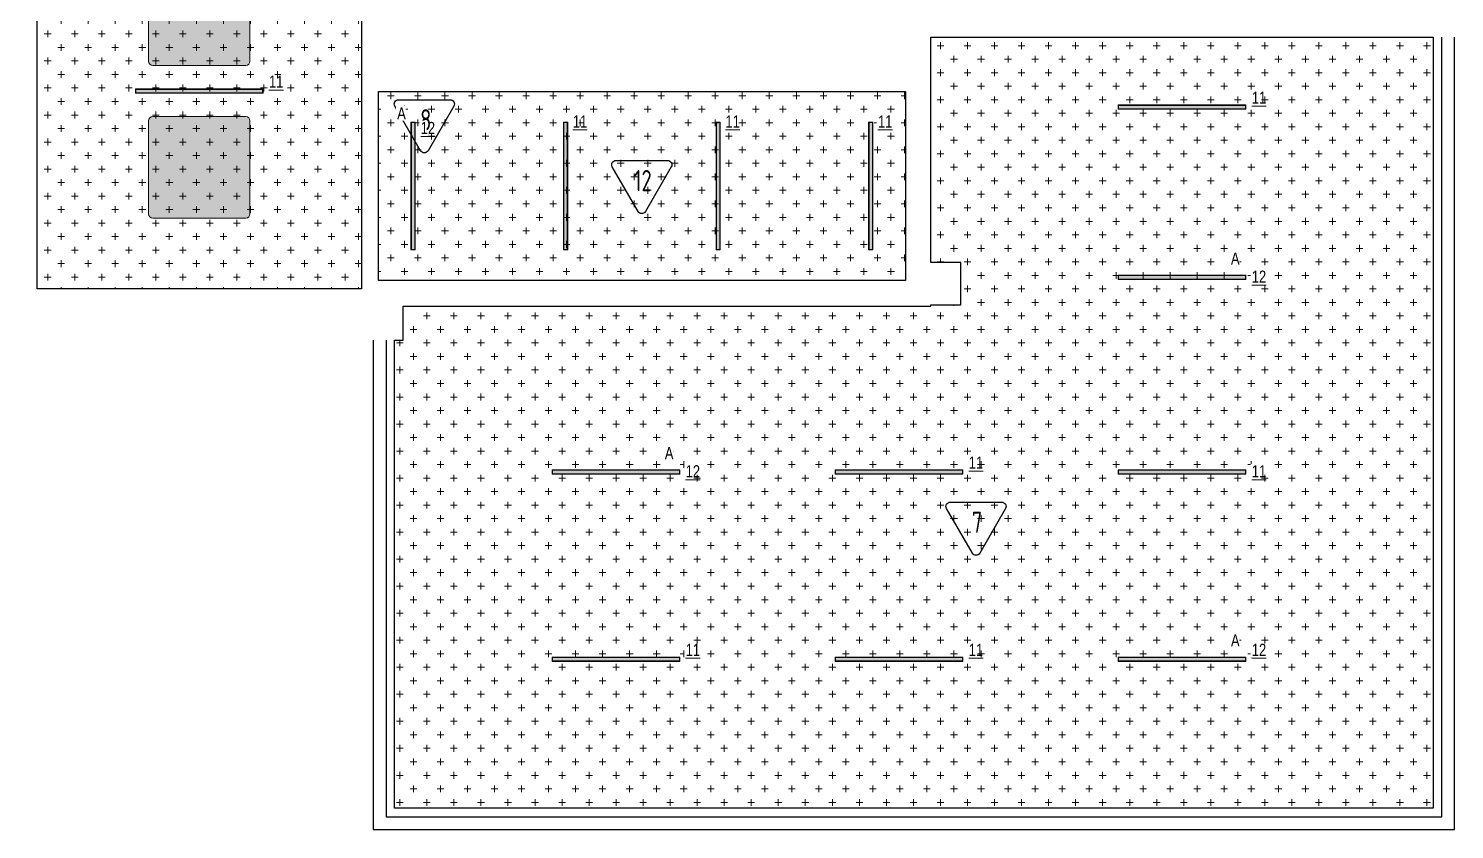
# Model space of a CAD drawing. Header units: millimetres. Extents: x -510890 to 418982, y -118257 to 141350.
# Drawn here: x -160239 to -143489, y 55306 to 64716 of the extents above; entities that cross this region are included whole.
import ezdxf

# ---------------------------------------------------------------- set-up
doc = ezdxf.new("R2010")
doc.units = ezdxf.units.MM
for name, color, linetype, lineweight in [('_ЭОМ_ОБЩ_Освещение_текст тип светильника', 172, 'Continuous', 50), ('_ЭОМ_светильник А', 1, 'Continuous', 35), ('_ЭОМ_светильник Р', 4, 'Continuous', 35), ('АР_Потолки_Штриховка', 252, 'Continuous', 0)]:
    doc.layers.add(name, color=color, linetype=linetype, lineweight=lineweight)
doc.layers.add('X-ref Light', color=250, linetype='Continuous')
for name, color, linetype, lineweight, true_color in [('АР_Потолок_RAL 100 70 20', 7, 'Continuous', 5, 0xb3ac85), ('АР_Потолок_Покраска', 7, 'Continuous', 5, 0x007399), ('АР_Потолок_Текстура дерево', 7, 'Continuous', 5, 0xe7bf8e)]:
    doc.layers.add(name, color=color, linetype=linetype, lineweight=lineweight, true_color=true_color)
doc.layers.get('X-ref Light').off()
doc.styles.add('ISOCPEUR', font='isocpeur.ttf', dxfattribs={"height": 799.9999999999999})
doc.styles.add('ГОСТ', font='cad.shx', dxfattribs={"width": 0.8})

# ---------------------------------------------------------------- blocks, each defined once
blk = doc.blocks.new('RVE-PLS5070-1500-P')
at = {"color": 0, "linetype": 'ByBlock', "lineweight": -2, "ltscale": 40}
for points in [[(750, -25), (-750, -25), (-750, 25), (750, 25)], [(745, -20), (-745, -20), (-745, 20), (745, 20)]]:
    blk.add_lwpolyline(points, close=True, dxfattribs=at)
blk = doc.blocks.new('A$C35e846bc')
at = {"layer": 'АР_Потолки_Штриховка', "color": 18, "lineweight": 18, "ltscale": 100, "true_color": 0x000000}
for points in [[(51019.98085295607, 5749.998611074756), (49519.98085295607, 5749.998611074756), (49519.98085295607, 5699.998611074756), (51019.98085295607, 5699.998611074756)], [(51014.98085295607, 5744.998611074756), (49524.98085295607, 5744.998611074756), (49524.98085295607, 5704.998611074756), (51014.98085295607, 5704.998611074756)], [(62565.06471736066, 5561.48187927244), (61065.06471736066, 5561.48187927244), (61065.06471736066, 5511.48187927244), (62565.06471736066, 5511.48187927244)], [(62560.06471736066, 5556.48187927244), (61070.06471736066, 5556.48187927244), (61070.06471736066, 5516.48187927244), (62560.06471736066, 5516.48187927244)], [(52756.98084079649, 5359.998641760263), (52756.98084079649, 3859.998641760263), (52806.98084079649, 3859.998641760263), (52806.98084079649, 5359.998641760263)], [(52761.98084079649, 5354.998641760263), (52761.98084079649, 3864.998641760263), (52801.98084079649, 3864.998641760263), (52801.98084079649, 5354.998641760263)], [(54548.98084079649, 5359.998641760263), (54548.98084079649, 3859.998641760263), (54598.98084079649, 3859.998641760263), (54598.98084079649, 5359.998641760263)], [(54553.98084079649, 5354.998641760263), (54553.98084079649, 3864.998641760263), (54593.98084079649, 3864.998641760263), (54593.98084079649, 5354.998641760263)], [(56340.98084079649, 5359.998641760263), (56340.98084079649, 3859.998641760263), (56390.98084079649, 3859.998641760263), (56390.98084079649, 5359.998641760263)], [(56345.98084079649, 5354.998641760263), (56345.98084079649, 3864.998641760263), (56385.98084079649, 3864.998641760263), (56385.98084079649, 5354.998641760263)], [(58132.98084079649, 5359.998641760263), (58132.98084079649, 3859.998641760263), (58182.98084079649, 3859.998641760263), (58182.98084079649, 5359.998641760263)], [(58137.98084079649, 5354.998641760263), (58137.98084079649, 3864.998641760263), (58177.98084079649, 3864.998641760263), (58177.98084079649, 5354.998641760263)], [(62565.06471736066, 3561.48187927244), (61065.06471736066, 3561.48187927244), (61065.06471736066, 3511.48187927244), (62565.06471736066, 3511.48187927244)], [(62560.06471736066, 3556.48187927244), (61070.06471736066, 3556.48187927244), (61070.06471736066, 3516.48187927244), (62560.06471736066, 3516.48187927244)], [(55914.98084461119, 1274.998607253365), (54414.98084461119, 1274.998607253365), (54414.98084461119, 1224.998607253365), (55914.98084461119, 1224.998607253365)], [(55909.98084461119, 1269.998607253365), (54419.98084461119, 1269.998607253365), (54419.98084461119, 1229.998607253365), (55909.98084461119, 1229.998607253365)], [(59240.02278098592, 1274.998607253365), (57740.02278098592, 1274.998607253365), (57740.02278098592, 1224.998607253365), (59240.02278098592, 1224.998607253365)], [(59235.02278098592, 1269.998607253365), (57745.02278098592, 1269.998607253365), (57745.02278098592, 1229.998607253365), (59235.02278098592, 1229.998607253365)], [(62565.06471736066, 1274.998607253365), (61065.06471736066, 1274.998607253365), (61065.06471736066, 1224.998607253365), (62565.06471736066, 1224.998607253365)], [(62560.06471736066, 1269.998607253365), (61070.06471736066, 1269.998607253365), (61070.06471736066, 1229.998607253365), (62560.06471736066, 1229.998607253365)], [(55914.98084461119, -925.0013927466352), (54414.98084461119, -925.0013927466352), (54414.98084461119, -975.0013927466352), (55914.98084461119, -975.0013927466352)], [(55909.98084461119, -930.0013927466352), (54419.98084461119, -930.0013927466352), (54419.98084461119, -970.0013927466352), (55909.98084461119, -970.0013927466352)], [(59240.02278098592, -925.0013927466352), (57740.02278098592, -925.0013927466352), (57740.02278098592, -975.0013927466352), (59240.02278098592, -975.0013927466352)], [(59235.02278098592, -930.0013927466352), (57745.02278098592, -930.0013927466352), (57745.02278098592, -970.0013927466352), (59235.02278098592, -970.0013927466352)], [(62565.06471736066, -925.0013927466352), (61065.06471736066, -925.0013927466352), (61065.06471736066, -975.0013927466352), (62565.06471736066, -975.0013927466352)], [(62560.06471736066, -930.0013927466352), (61070.06471736066, -930.0013927466352), (61070.06471736066, -970.0013927466352), (62560.06471736066, -970.0013927466352)]]:
    blk.add_lwpolyline(points, close=True, dxfattribs=at)
at = {"layer": '_ЭОМ_светильник А', "color": 18, "lineweight": 18, "ltscale": 100, "true_color": 0x000000, "rotation": 270}
blk.add_blockref('RVE-PLS5070-1500-P', (52781.98084079655, 4609.998641760263), dxfattribs=at)
at = {"layer": '_ЭОМ_светильник Р', "color": 18, "lineweight": 18, "ltscale": 100, "true_color": 0x000000, "rotation": 89.99999999999997}
for p in [(54573.98084079649, 4609.998641760263), (56365.98084079649, 4609.998641760263), (58157.98084079649, 4609.998641760263)]:
    blk.add_blockref('RVE-PLS5070-1500-P', p, dxfattribs=at)
at = {"layer": '_ЭОМ_светильник А', "color": 18, "lineweight": 18, "ltscale": 100, "true_color": 0x000000, "char_height": 142.1875, "width": 86.04374658316377, "attachment_point": 1, "style": 'ГОСТ', "bg_fill": 3, "box_fill_scale": 1.1, "bg_fill_color": 256, "bg_fill_transparency": 0}
for insert in [(62389.2179256758, 3828.464012469572), (55739.13405292633, 1541.980740450497), (62389.2179256758, -658.0192595495027)]:
    blk.add_mtext('А', dxfattribs=dict(at, insert=insert))
at = {"layer": '_ЭОМ_ОБЩ_Освещение_текст тип светильника', "color": 18, "lineweight": 18, "ltscale": 40, "true_color": 0x000000, "char_height": 142.1875, "width": 55.871829552576, "attachment_point": 1, "style": 'ГОСТ', "bg_fill": 3, "box_fill_scale": 1.1, "bg_fill_color": 256, "bg_fill_transparency": 0}
for s, insert in [('{\\L11}', (51088.98277784331, 5906.651476693456)), ('{\\L11}', (62634.0666422479, 5718.13474489114)), ('{\\L12}', (52871.59054631315, 5362.517536207859, 5.000000000000015e-09)), ('{\\L11}', (54658.81729467062, 5439.001861416909)), ('{\\L11}', (56450.81729467062, 5439.001861416909)), ('{\\L11}', (58242.81729467062, 5439.001861416909)), ('{\\L12}', (62634.0666422479, 3615.971779257583)), ('{\\L12}', (55983.98276949843, 1329.488507238508)), ('{\\L11}', (59309.02470587316, 1431.651472872065)), ('{\\L11}', (62634.0666422479, 1329.488507238508)), ('{\\L11}', (55983.98276949843, -768.3485271279351)), ('{\\L11}', (59309.02470587316, -768.3485271279351)), ('{\\L12}', (62634.0666422479, -768.3485271279351))]:
    blk.add_mtext(s, dxfattribs=dict(at, insert=insert))
at = {"layer": '_ЭОМ_светильник А', "color": 18, "lineweight": 18, "ltscale": 100, "true_color": 0x000000, "insert": (52595.36336443905, 5533.706382308155), "char_height": 142.1875, "width": 86.04374658316377, "attachment_point": 1, "style": 'ГОСТ', "bg_fill": 3, "box_fill_scale": 1.1, "bg_fill_color": 256, "bg_fill_transparency": 0}
blk.add_mtext('А', dxfattribs=at)
at = {"layer": '_ЭОМ_светильник А', "color": 18, "lineweight": 18, "ltscale": 100, "true_color": 0x000000, "rotation": 180}
for p in [(61815.06471736066, 3536.48187927244), (55164.98084461119, 1249.998607253365), (61815.06471736066, -950.0013927466352)]:
    blk.add_blockref('RVE-PLS5070-1500-P', p, dxfattribs=at)
at = {"layer": '_ЭОМ_светильник Р', "color": 18, "lineweight": 18, "ltscale": 100, "true_color": 0x000000, "rotation": 180}
for p in [(50269.98085295607, 5724.998611074756), (61815.06471736066, 5536.48187927244), (58490.02278098592, 1249.998607253365), (61815.06471736066, 1249.998607253365), (55164.98084461119, -950.0013927466352), (58490.02278098592, -950.0013927466352)]:
    blk.add_blockref('RVE-PLS5070-1500-P', p, dxfattribs=at)

msp = doc.modelspace()

# ---------------------------------------------------------------- hatches: boundary and pattern name
at = {"layer": 'АР_Потолки_Штриховка', "ltscale": 100, "true_color": 0xf8f6b0}
h = msp.add_hatch(color=51, dxfattribs=at)
h.dxf.hatch_style = 1
h.paths.add_polyline_path([(-157488.8534946668, 64000.68246216755), (-158978.8534946668, 64000.68246216755), (-158978.8534946668, 63960.68246216755), (-157488.8534946668, 63960.68246216755)])
h = msp.add_hatch(color=51, dxfattribs=at)
h.dxf.hatch_style = 1
h.paths.add_polyline_path([(-145943.7696302623, 63812.16573036526), (-147433.7696302623, 63812.16573036526), (-147433.7696302623, 63772.16573036526), (-145943.7696302623, 63772.16573036526)])
h = msp.add_hatch(color=51, dxfattribs=at)
h.dxf.hatch_style = 1
h.paths.add_polyline_path([(-155741.8535068263, 63610.68249285308), (-155741.8535068263, 62120.68249285308), (-155701.8535068263, 62120.68249285308), (-155701.8535068263, 63610.68249285308)])
h = msp.add_hatch(color=51, dxfattribs=at)
h.dxf.hatch_style = 1
h.paths.add_polyline_path([(-153949.8535068263, 63610.68249285308), (-153949.8535068263, 62120.68249285308), (-153909.8535068263, 62120.68249285308), (-153909.8535068263, 63610.68249285308)])
h = msp.add_hatch(color=51, dxfattribs=at)
h.dxf.hatch_style = 1
h.paths.add_polyline_path([(-152157.8535068263, 63610.68249285308), (-152157.8535068263, 62120.68249285308), (-152117.8535068263, 62120.68249285308), (-152117.8535068263, 63610.68249285308)])
h = msp.add_hatch(color=51, dxfattribs=at)
h.dxf.hatch_style = 1
h.paths.add_polyline_path([(-150365.8535068263, 63610.68249285308), (-150365.8535068263, 62120.68249285308), (-150325.8535068263, 62120.68249285308), (-150325.8535068263, 63610.68249285308)])
h = msp.add_hatch(color=51, dxfattribs=at)
h.dxf.hatch_style = 1
h.paths.add_polyline_path([(-145943.7696302623, 61812.16573036526), (-147433.7696302623, 61812.16573036526), (-147433.7696302623, 61772.16573036526), (-145943.7696302623, 61772.16573036526)])
h = msp.add_hatch(color=51, dxfattribs=at)
h.dxf.hatch_style = 1
h.paths.add_polyline_path([(-152593.8535030116, 59525.6824583462), (-154083.8535030116, 59525.6824583462), (-154083.8535030116, 59485.6824583462), (-152593.8535030116, 59485.6824583462)])
h = msp.add_hatch(color=51, dxfattribs=at)
h.dxf.hatch_style = 1
h.paths.add_polyline_path([(-149268.8115666369, 59525.6824583462), (-150758.8115666369, 59525.6824583462), (-150758.8115666369, 59485.6824583462), (-149268.8115666369, 59485.6824583462)])
h = msp.add_hatch(color=51, dxfattribs=at)
h.dxf.hatch_style = 1
h.paths.add_polyline_path([(-145943.7696302623, 59525.6824583462), (-147433.7696302623, 59525.6824583462), (-147433.7696302623, 59485.6824583462), (-145943.7696302623, 59485.6824583462)])
h = msp.add_hatch(color=51, dxfattribs=at)
h.dxf.hatch_style = 1
h.paths.add_polyline_path([(-152593.8535030116, 57325.6824583462), (-154083.8535030116, 57325.6824583462), (-154083.8535030116, 57285.6824583462), (-152593.8535030116, 57285.6824583462)])
h = msp.add_hatch(color=51, dxfattribs=at)
h.dxf.hatch_style = 1
h.paths.add_polyline_path([(-149268.8115666369, 57325.6824583462), (-150758.8115666369, 57325.6824583462), (-150758.8115666369, 57285.6824583462), (-149268.8115666369, 57285.6824583462)])
h = msp.add_hatch(color=51, dxfattribs=at)
h.dxf.hatch_style = 1
h.paths.add_polyline_path([(-145943.7696302623, 57325.6824583462), (-147433.7696302623, 57325.6824583462), (-147433.7696302623, 57285.6824583462), (-145943.7696302623, 57285.6824583462)])
at = {"layer": 'АР_Потолок_RAL 100 70 20', "transparency": 33554687}
h = msp.add_hatch(color=256, dxfattribs=at)
h.dxf.hatch_style = 1
h.paths.add_polyline_path([(-157687.8535030115, 64280.68245835285, 0.4142135623730951), (-157637.8535030115, 64330.68245835285), (-157637.8535030115, 65422.68245835285, 0.4142135623730951), (-157687.8535030115, 65472.68245835285), (-158779.8535030115, 65472.68245835285, 0.4142135623730951), (-158829.8535030115, 65422.68245835285), (-158829.8535030115, 64330.68245835285, 0.4142135623730951), (-158779.8535030115, 64280.68245835285)])
at = {"layer": 'АР_Потолок_Покраска'}
h = msp.add_hatch(dxfattribs=at)
h.set_pattern_fill('CROSS', color=256, scale=25)
h.set_pattern_definition([(0, (-391511.0040916806, 37664.41154646364), (158.75, 158.75), [79.375, -238.125]), (90, (-391471.3165916806, 37624.72404646364), (-158.75, 158.75), [79.375, -238.125])])
h.paths.add_polyline_path([(-160138.8535030115, 75265.68245835335), (-156328.8535030115, 75265.68245835335), (-156328.8535030115, 61655.68245835241), (-160138.8535030113, 61655.68245835241), (-160138.8535030112, 71908.16474463209), (-160238.8535030115, 71908.16474463209), (-160238.8535030115, 74865.68245835253), (-160138.8535030115, 74865.68245835253)])
h = msp.add_hatch(dxfattribs=at)
h.set_pattern_fill('CROSS', color=256, scale=25)
h.set_pattern_definition([(0, (-404677.7731543427, 50385.22677452803), (158.75, 158.75), [79.375, -238.125]), (90, (-404638.0856543427, 50345.53927452803), (-158.75, 158.75), [79.375, -238.125])])
h.paths.add_polyline_path([(-149638.8535030115, 64615.68245835253), (-143738.8535030117, 64615.68237634604), (-143738.8535030115, 55555.68245835247), (-155938.8535030115, 55555.68245835247), (-155938.8535030116, 61055.68245833961), (-155838.8533329405, 61055.68245833961), (-155838.8533329405, 61455.68245835252), (-149638.8535030115, 61455.68245835248), (-149638.5180120141, 61468.64900237776), (-149288.517841943, 61468.64900237776), (-149288.517841943, 61968.64900237785), (-149638.5180120141, 61968.64900237785)])
h = msp.add_hatch(dxfattribs=at)
h.set_pattern_fill('CROSS', color=256, scale=25)
h.set_pattern_definition([(0, (-388590.5500732778, 25984.5621657731), (158.75, 158.75), [79.375, -238.125]), (90, (-388550.8625732778, 25944.8746657731), (-158.75, 158.75), [79.375, -238.125])])
h.paths.add_polyline_path([(-156128.8535030117, 63975.6825106644), (-149938.8535030116, 63975.68251066428), (-149938.8535030115, 61755.68245835253), (-156128.8535030116, 61755.68245835253)])
at = {"layer": 'АР_Потолок_Текстура дерево', "transparency": 33554687}
h = msp.add_hatch(color=256, dxfattribs=at)
h.dxf.hatch_style = 1
h.paths.add_polyline_path([(-158779.8535030115, 63680.68245835285, 0.4142135623730951), (-158829.8535030115, 63630.68245835285), (-158829.8535030115, 62538.68245835285, 0.4142135623730951), (-158779.8535030115, 62488.68245835285), (-157687.8535030115, 62488.68245835285, 0.4142135623730951), (-157637.8535030115, 62538.68245835285), (-157637.8535030115, 63630.68245835285, 0.4142135623730951), (-157687.8535030115, 63680.68245835285)])

# ---------------------------------------------------------------- linework, layer by layer
for points in [[(-160138.8535030115, 75265.68245835335), (-156328.8535030115, 75265.68245835335), (-156328.8535030115, 61655.68245835241), (-160138.8535030113, 61655.68245835241), (-160138.8535030112, 71908.16474463209), (-160238.8535030115, 71908.16474463209), (-160238.8535030115, 74865.68245835253), (-160138.8535030115, 74865.68245835253)], [(-149638.8535030115, 64615.68245835253), (-143738.8535030117, 64615.68237634604), (-143738.8535030115, 55555.68245835247), (-155938.8535030115, 55555.68245835247), (-155938.8535030116, 61055.68245833961), (-155838.8533329405, 61055.68245833961), (-155838.8533329405, 61455.68245835252), (-149638.8535030115, 61455.68245835248), (-149638.5180120141, 61468.64900237776), (-149288.517841943, 61468.64900237776), (-149288.517841943, 61968.64900237785), (-149638.5180120141, 61968.64900237785)], [(-156128.8535030117, 63975.6825106644), (-149938.8535030116, 63975.68251066428), (-149938.8535030115, 61755.68245835253), (-156128.8535030116, 61755.68245835253)]]:
    msp.add_lwpolyline(points, close=True)
for points in [[(-156188.8535030116, 61055.68245833961), (-156188.8535030111, 55305.68245835247), (-143488.8535030115, 55305.68245835199), (-143488.8535030115, 64615.68245835253)], [(-156038.8535030116, 61055.68245833962), (-156038.8535030111, 55455.68245835246), (-143638.8535030115, 55455.682458352), (-143638.8535030115, 64615.68245835253)]]:
    msp.add_lwpolyline(points)
for points in [[(-155892.5515649913, 63879.41244802761), (-155286.333624262, 63879.41244802737, -0.5773494962845065), (-155243.0323751451, 63804.41268533174), (-155546.1412596616, 63279.41269712357, -0.5773541042744643), (-155632.7440876731, 63279.41269712357), (-155935.8527496368, 63804.41229986024, -0.5773491286020777), (-155892.5515649913, 63879.41244802761, -1.710881644036777e-06)], [(-153338.0795247783, 63165.63701605884), (-152731.8615844478, 63165.63701605884, -0.5773494962845065), (-152688.5603349437, 63090.63725340454), (-152991.6692197551, 62565.63726520626, -0.5773541042744643), (-153078.2720477809, 62565.63726520626), (-153381.3807094325, 63090.63686788169, -0.5773491286020777), (-153338.0795247783, 63165.63701605884, -1.710881644036777e-06)], [(-149412.1351789659, 59151.62570657721), (-148805.9172382365, 59151.62570657698, -0.5773494962845065), (-148762.6159891196, 59076.62594388134), (-149065.7248736362, 58551.62595567315, -0.5773541042744643), (-149152.3277016476, 58551.62595567315), (-149455.4363636114, 59076.62555840984, -0.5773491286020777), (-149412.1351789659, 59151.62570657721, -1.710881644036777e-06)]]:
    msp.add_lwpolyline(points, format="xyb")
at = {"layer": 'АР_Потолки_Штриховка', "color": 18, "ltscale": 100, "true_color": 0x000000}
for points in [[(-158779.8535030115, 65472.68245835285), (-157687.8535030115, 65472.68245835285, -0.414213562373095), (-157637.8535030115, 65422.68245835285), (-157637.8535030115, 64330.68245835285, -0.414213562373095), (-157687.8535030115, 64280.68245835285), (-158779.8535030115, 64280.68245835285, -0.414213562373095), (-158829.8535030115, 64330.68245835285), (-158829.8535030115, 65422.68245835285, -0.414213562373095)], [(-158779.8535030115, 63680.68245835285), (-157687.8535030115, 63680.68245835285, -0.414213562373095), (-157637.8535030115, 63630.68245835285), (-157637.8535030115, 62538.68245835285, -0.414213562373095), (-157687.8535030115, 62488.68245835285), (-158779.8535030115, 62488.68245835285, -0.414213562373095), (-158829.8535030115, 62538.68245835285), (-158829.8535030115, 63630.68245835285, -0.414213562373095)]]:
    msp.add_lwpolyline(points, format="xyb", close=True, dxfattribs=at)
for points in [[(-157483.8534946668, 64005.68246216755), (-158983.8534946668, 64005.68246216755), (-158983.8534946668, 63955.68246216755), (-157483.8534946668, 63955.68246216755)], [(-157488.8534946668, 64000.68246216755), (-158978.8534946668, 64000.68246216755), (-158978.8534946668, 63960.68246216755), (-157488.8534946668, 63960.68246216755)], [(-145938.7696302623, 63817.16573036526), (-147438.7696302623, 63817.16573036526), (-147438.7696302623, 63767.16573036526), (-145938.7696302623, 63767.16573036526)], [(-145943.7696302623, 63812.16573036526), (-147433.7696302623, 63812.16573036526), (-147433.7696302623, 63772.16573036526), (-145943.7696302623, 63772.16573036526)], [(-155746.8535068263, 63615.68249285308), (-155746.8535068263, 62115.68249285308), (-155696.8535068263, 62115.68249285308), (-155696.8535068263, 63615.68249285308)], [(-155741.8535068263, 63610.68249285308), (-155741.8535068263, 62120.68249285308), (-155701.8535068263, 62120.68249285308), (-155701.8535068263, 63610.68249285308)], [(-153954.8535068263, 63615.68249285308), (-153954.8535068263, 62115.68249285308), (-153904.8535068263, 62115.68249285308), (-153904.8535068263, 63615.68249285308)], [(-153949.8535068263, 63610.68249285308), (-153949.8535068263, 62120.68249285308), (-153909.8535068263, 62120.68249285308), (-153909.8535068263, 63610.68249285308)], [(-152162.8535068263, 63615.68249285308), (-152162.8535068263, 62115.68249285308), (-152112.8535068263, 62115.68249285308), (-152112.8535068263, 63615.68249285308)], [(-152157.8535068263, 63610.68249285308), (-152157.8535068263, 62120.68249285308), (-152117.8535068263, 62120.68249285308), (-152117.8535068263, 63610.68249285308)], [(-150370.8535068263, 63615.68249285308), (-150370.8535068263, 62115.68249285308), (-150320.8535068263, 62115.68249285308), (-150320.8535068263, 63615.68249285308)], [(-150365.8535068263, 63610.68249285308), (-150365.8535068263, 62120.68249285308), (-150325.8535068263, 62120.68249285308), (-150325.8535068263, 63610.68249285308)], [(-145938.7696302623, 61817.16573036526), (-147438.7696302623, 61817.16573036526), (-147438.7696302623, 61767.16573036526), (-145938.7696302623, 61767.16573036526)], [(-145943.7696302623, 61812.16573036526), (-147433.7696302623, 61812.16573036526), (-147433.7696302623, 61772.16573036526), (-145943.7696302623, 61772.16573036526)], [(-152588.8535030116, 59530.6824583462), (-154088.8535030116, 59530.6824583462), (-154088.8535030116, 59480.6824583462), (-152588.8535030116, 59480.6824583462)], [(-152593.8535030116, 59525.6824583462), (-154083.8535030116, 59525.6824583462), (-154083.8535030116, 59485.6824583462), (-152593.8535030116, 59485.6824583462)], [(-149263.8115666369, 59530.6824583462), (-150763.8115666369, 59530.6824583462), (-150763.8115666369, 59480.6824583462), (-149263.8115666369, 59480.6824583462)], [(-149268.8115666369, 59525.6824583462), (-150758.8115666369, 59525.6824583462), (-150758.8115666369, 59485.6824583462), (-149268.8115666369, 59485.6824583462)], [(-145938.7696302623, 59530.6824583462), (-147438.7696302623, 59530.6824583462), (-147438.7696302623, 59480.6824583462), (-145938.7696302623, 59480.6824583462)], [(-145943.7696302623, 59525.6824583462), (-147433.7696302623, 59525.6824583462), (-147433.7696302623, 59485.6824583462), (-145943.7696302623, 59485.6824583462)], [(-152588.8535030116, 57330.6824583462), (-154088.8535030116, 57330.6824583462), (-154088.8535030116, 57280.6824583462), (-152588.8535030116, 57280.6824583462)], [(-152593.8535030116, 57325.6824583462), (-154083.8535030116, 57325.6824583462), (-154083.8535030116, 57285.6824583462), (-152593.8535030116, 57285.6824583462)], [(-149263.8115666369, 57330.6824583462), (-150763.8115666369, 57330.6824583462), (-150763.8115666369, 57280.6824583462), (-149263.8115666369, 57280.6824583462)], [(-149268.8115666369, 57325.6824583462), (-150758.8115666369, 57325.6824583462), (-150758.8115666369, 57285.6824583462), (-149268.8115666369, 57285.6824583462)], [(-145938.7696302623, 57330.6824583462), (-147438.7696302623, 57330.6824583462), (-147438.7696302623, 57280.6824583462), (-145938.7696302623, 57280.6824583462)], [(-145943.7696302623, 57325.6824583462), (-147433.7696302623, 57325.6824583462), (-147433.7696302623, 57285.6824583462), (-145943.7696302623, 57285.6824583462)]]:
    msp.add_lwpolyline(points, close=True, dxfattribs=at)

# ---------------------------------------------------------------- texts
at = {"char_height": 250, "width": 294.3337657886732, "attachment_point": 1, "style": 'ISOCPEUR'}
for s, insert in [('{\\W0.7;8}', (-155638.8593268637, 63767.33041250845)), ('{\\W0.7;12}', (-153126.0131137599, 63053.55498051731)), ('{\\W0.7;7}', (-149158.4429408382, 59039.54367105807))]:
    msp.add_mtext(s, dxfattribs=dict(at, insert=insert))

# ---------------------------------------------------------------- next in the draw order: block references
at = {"layer": 'X-ref Light', "color": 18, "lineweight": 30, "true_color": 0x000000}
msp.add_blockref('A$C35e846bc', (-208503.8343476228, 58255.68385109279), dxfattribs=at)

doc.saveas('drawing.dxf')
